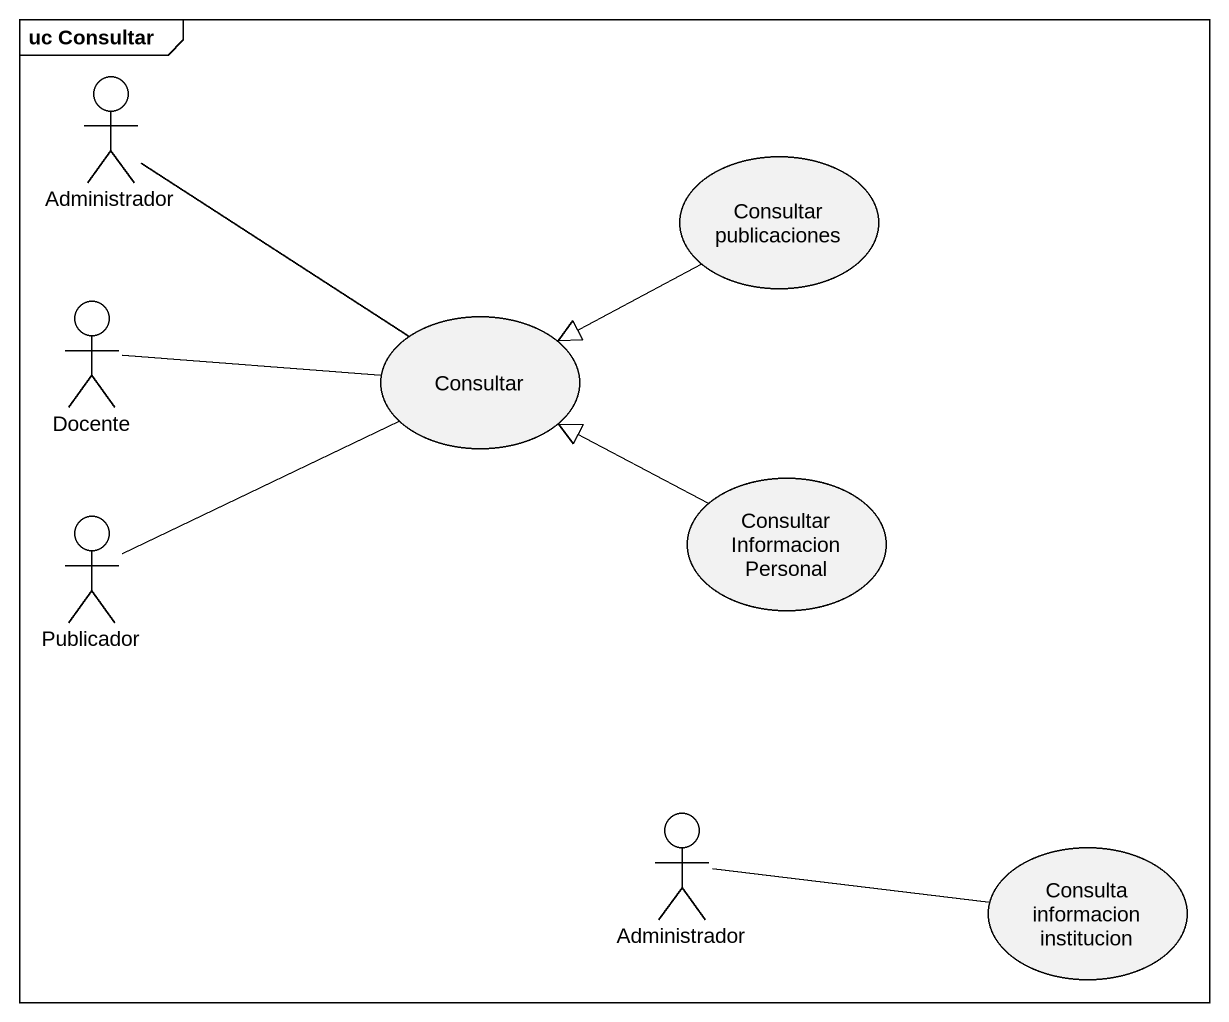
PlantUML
@startuml
mainframe uc Consultar
actor Administrador
usecase "Consultar publicaciones" as Consultar_publicaciones
actor Docente
usecase Consultar
usecase "Consultar Informacion Personal" as Consultar_Informacion
actor Publicador
actor "Administrador" as Administrador_2
usecase "Consulta informacion institucion" as Consulta_informacion
Administrador -right- Consultar
Consultar_publicaciones -left-|> Consultar
Docente -right- Consultar
Consultar_Informacion -left-|> Consultar
Publicador -right- Consultar
Administrador_2 -right- Consulta_informacion
@enduml
